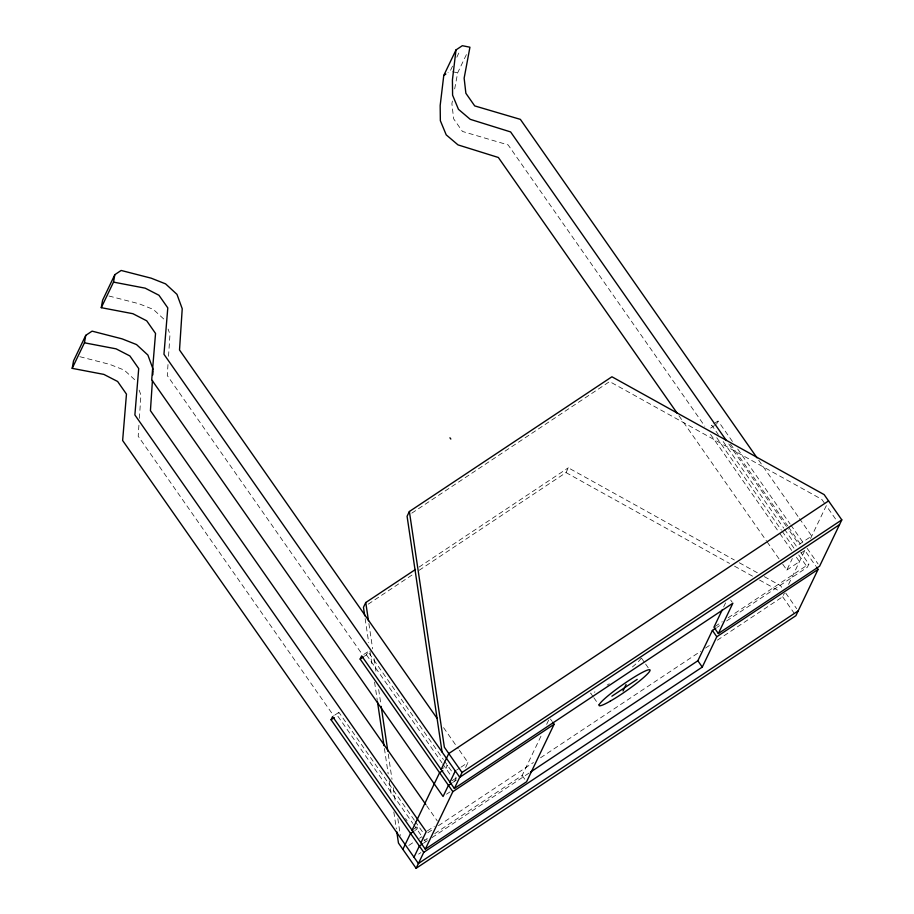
<?xml version="1.0" encoding="UTF-8"?>
<svg xmlns="http://www.w3.org/2000/svg" width="914" height="914" viewBox="0 0 914 914"><rect width="100%" height="100%" fill="white"/><g stroke="black" fill="none" stroke-linecap="round" stroke-linejoin="round"><path stroke-width="0.69" stroke-dasharray="4.57 3.43" d="M138.917 425.227L138.197 436.218L333.61 715.708M139.374 418.349L140.916 394.974L138.997 389.752M167.993 364.537L167.273 375.528L362.572 654.858M168.542 356.289L169.981 334.296L168.073 329.063M452.396 101.031L451.893 103.716L453.641 118.831L462.473 131.456L508.127 144.915L704.808 426.221M454.669 88.921L457.686 72.777L467.477 52.338M452.544 66.139L450.099 71.246L447.986 72.652M456.829 57.194L459.891 50.807M414.328 820.189L338.923 712.337L337.392 715.536L412.797 823.377M364.355 656.252L366.468 654.847L367.999 651.659L443.404 759.5M419.138 570.29L566.017 472.595L568.314 467.808L734.342 559.996M445.929 768.491L447.46 765.304L442.182 768.811M454.761 781.116L456.28 777.928L454.681 775.632M465.592 767.509L467.968 762.539L459.022 749.743M434.721 833.614L522.157 775.46L541.134 735.85M546.641 724.356L549.086 719.249M716.553 424.165L718.084 420.966L732.799 442.01M723.614 606.999L726.036 601.949M782.738 564.189L786.828 570.039L792.335 558.534M717.376 640.166L782.647 596.751L784.372 593.152M788.576 584.377L804.834 550.434L815.745 566.029M810.535 538.552L826.267 505.716L837.167 521.323M726.63 620.949L807.336 567.274L808.867 564.075L800.847 552.604M411.814 513.142L609.627 381.572L821.846 499.41L824.794 503.614M419.069 567.08L568.314 467.808M368.205 604.177L413.219 574.232M363.772 654.458L367.999 651.659M713.857 423.776L718.084 420.966M714.44 425.57L710.224 428.369L711.755 425.181L718.29 434.538M334.707 715.148L338.923 712.337M456.463 770.194L459.913 767.897M461.067 767.132L467.968 762.539M452.064 780.739L456.28 777.928M452.647 782.521L456.863 779.722M804.834 550.434L798.505 554.649L807.336 567.274M446.523 794.209L449.974 791.912M786.828 570.039L799.487 561.619L796.22 556.946M715.114 626.444L722.231 621.703M728.161 617.761L808.867 564.075M413.105 829.489L418.384 825.982L416.853 829.181L414.739 830.586M717.136 627.267L719.512 625.69M427.386 830.883L434.287 826.29M408.809 845.416L413.551 842.251M419.48 838.309L421.857 836.733M427.798 832.78L432.539 829.626M438.469 825.673L533.422 762.527M540.54 757.786L700.764 651.214M705.505 648.06L710.258 644.907M424.05 840.72L427.215 838.618L425.684 841.805L424.073 839.509M423.57 843.211L427.786 840.4M432.014 837.601L529.332 772.867M418.601 854.133L420.897 852.602M452.624 71.76L457.686 72.777M108.926 296.01L138.928 303.722L153.358 309.423L164.726 319.923M79.849 356.7L109.851 364.412L124.281 370.113L135.649 380.601M739.335 562.773L758.06 573.169M764.298 576.631L780.533 585.646L782.738 588.799M566.017 472.595L729.543 563.401M734.548 566.177L753.273 576.574M759.511 580.036L778.237 590.433M758.677 460.199L798.665 517.393M799.487 518.558L811.723 536.061L799.065 544.481L789.262 530.463M737.701 449.025L790.016 523.859M790.839 525.024L803.098 542.562M807.142 548.354L818.053 563.949M730.446 444.044L787.674 525.881M788.485 527.047L800.755 544.595M728.789 443.976L788.439 529.286M723.191 441.553L783.686 528.063M784.509 529.24L796.768 546.778M716.759 437.726L781.344 530.097M782.156 531.263L794.426 548.8M710.521 434.39L779.082 532.439M779.893 533.605L792.141 551.108M678.953 415.767L766.389 540.814M767.212 541.991L779.471 559.517M785.72 593.072L796.631 608.667M782.647 596.751L795.111 614.574M730.663 600.041L732.137 602.155M641.594 658.309L644.804 662.901M645.615 664.055L648.826 668.648M593.037 696.571L590.627 693.12A31.019 3.553 -35 0 0 594.934 691.898M593.837 697.713L599.458 705.745M550.434 719.021L551.907 721.123M522.157 775.46L525.836 780.716M443.576 727.647L458.211 748.577M444.215 760.665L453.881 774.478M366.468 654.847L441.873 762.699M442.684 763.853L450.739 775.38M426.644 805.691L437.258 820.886M415.139 821.343L423.193 832.871M413.608 824.542L423.273 838.366M405.508 818.533L407.141 820.863M368.89 623.577L372.638 648.837M374.089 658.651L376.18 672.693M378.67 689.522L380.967 704.957M388.256 754.073L392.003 779.322M393.249 787.742L395.545 803.178M397.83 818.613L400.332 835.453M365.143 618.618L368.708 642.611M369.964 651.076L372.261 666.603M374.569 682.13L377.299 700.478M384.417 748.475L388.187 773.884M389.238 780.944L391.546 796.471M393.843 811.998L396.356 828.929M641.137 658.057A31.019 3.553 -35 0 1 632.248 667.094M609.295 683.729A31.019 3.553 -35 0 1 607.17 685.077"/><path stroke-width="1.37" d="M152.432 380.43L150.433 410.66L425.821 804.526M152.787 374.923L153.061 370.798M757.043 457.857L520.374 119.368L474.709 105.91L465.877 93.274L464.141 78.17L469.933 47.22L462.335 45.7L456.006 49.916L443.77 75.462L440.171 105.533L440.354 120.705L446.215 134.861L458.005 144.892L498.358 157.482L677.32 413.425M456.006 49.916L452.419 79.975L452.59 95.159L458.451 109.314L470.253 119.334L510.606 131.924L726.333 440.468M798.185 610.895L418.406 863.513L122.636 440.502L126.463 394.128L117.632 381.492L103.853 374.397L72.195 368.353L73.52 360.904L85.756 335.358L92.085 331.142L122.099 338.866L136.517 344.567L147.897 355.055L153.152 369.427M72.195 368.353L84.442 342.807L85.756 335.358M451.596 783.229L448.431 785.332L443.073 796.505L151.713 379.813L155.54 333.439L146.708 320.814L132.918 313.708L101.271 307.675L102.597 300.226L114.833 274.668L121.162 270.464L151.176 278.176L165.594 283.877L176.973 294.365L182.229 308.738L179.51 349.982L437.075 718.347M101.271 307.675L113.519 282.118L114.833 274.668M415.516 569.445L365.76 602.532L363.464 607.319L364.72 615.796M722.403 609.535L713.925 627.233L718.335 633.551L819.607 566.177L841.805 519.872L824.142 494.611L611.923 376.774L409.381 511.509L407.084 516.296L442.068 752.016M396.779 831.751L398.458 843.051L416.11 868.3L423.765 852.328L331.062 719.741L332.593 716.553L425.296 849.14L526.567 781.778L554.113 724.276L552.639 722.174M425.296 849.14L452.841 791.65L360.139 659.063L361.67 655.864L454.372 788.451L732.879 603.206L718.335 633.551M402.868 849.357L410.523 833.385L413.688 831.283M412.054 830.198L439.6 772.707L442.764 770.593M441.131 769.508L448.774 753.536L828.552 500.929M413.996 857.195L419.355 846.021L422.519 843.908M420.886 842.822L426.232 831.649L134.884 414.945L138.711 368.571L129.879 355.946L116.089 348.84L84.442 342.807M449.951 782.133L455.309 770.959M454.372 788.451L462.027 772.479L841.805 519.872M623.017 690.961L626.079 684.575M530.52 772.079L697.85 660.765L712.394 630.432L715.948 628.055M423.765 852.328L702.272 667.083L716.804 636.738L818.087 569.376L816.522 567.148M818.087 569.376L795.888 615.693L416.11 868.3M443.77 75.462L445.872 74.057M360.139 659.063L363.304 656.96M331.062 719.741L334.227 717.639M839.509 524.659L459.731 777.277L163.96 354.266L167.788 307.881L158.956 295.256L145.166 288.161L113.519 282.118M452.841 791.65L554.113 724.276M611.889 696.194L637.207 679.353M712.394 630.432L716.804 636.738M697.85 660.765L702.272 667.083M449.951 437.795L450.831 439.051M462.027 772.479L444.364 747.229L409.381 511.509M365.76 602.532L368.468 620.777M381.172 706.362L387.833 751.262M377.505 701.895L383.994 745.653M610.072 701.255A31.019 3.553 -35 0 0 649.968 670.682A31.019 3.553 -35 0 0 613.591 691.372A31.019 3.553 -35 0 0 610.072 701.255"/></g></svg>
